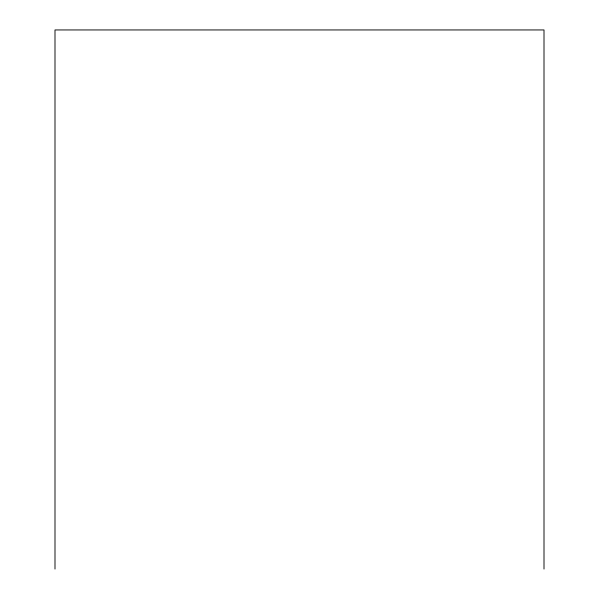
<?xml version="1.0" encoding="UTF-8"?>
<svg xmlns="http://www.w3.org/2000/svg" width="599" height="599" viewBox="0 0 599 599"><rect width="100%" height="100%" fill="white"/><g stroke="black" fill="none" stroke-linecap="round" stroke-linejoin="round"><path stroke-width="0.9" d="M544.004 569.05L544.004 29.95L54.996 29.95L54.996 569.05"/></g></svg>
